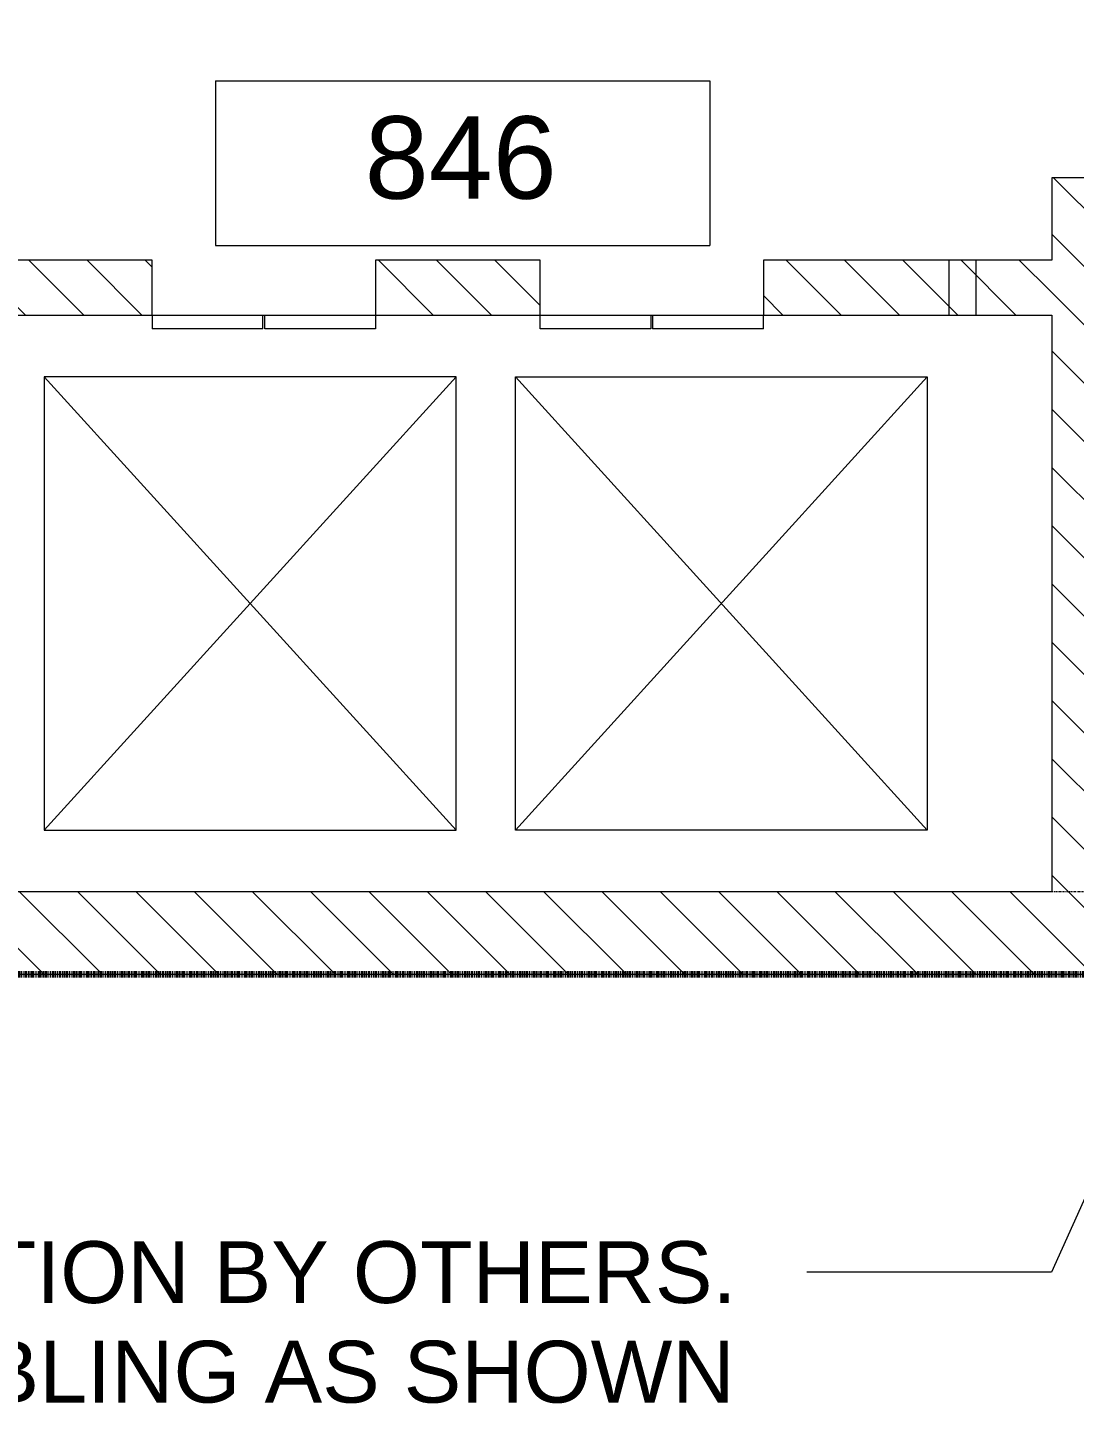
# Model space of a CAD drawing. Header units: inches. Extents: x -1205 to 1409, y -1117 to 895.
# Drawn here: x -297.4 to -144.9, y -1116.6 to -916.2 of the extents above; entities that cross this region are included whole.
import ezdxf

# ---------------------------------------------------------------- set-up
doc = ezdxf.new("R2010")
doc.units = ezdxf.units.IN
doc.header["$MEASUREMENT"] = 0
for name, pattern in [('Double Dash 3_8_', [1, 0.375, -0.125, 0.125, -0.125, 0.125, -0.125]), ('Double Dash 3_8__2_', [1, 0.375, -0.125, 0.125, -0.125, 0.125, -0.125]), ('Grid Line 1_4_', [0.4375, 0.25, -0.0625, 0.0625, -0.0625])]:
    doc.linetypes.add(name, pattern=pattern)
for name, color, linetype, lineweight in [('A-AREA-IDEN', 2, 'Continuous', 9), ('A-DETL', 90, 'Continuous', 13), ('A-DETL-THIN', 151, 'Continuous', 13), ('A-FLOR', 192, 'Continuous', 13), ('A-WALL', 113, 'Continuous', 13), ('A-WALL-PATT', 111, 'Continuous', 13), ('C-PROP-LINE', 91, 'Double Dash 3_8_', 20), ('G-ANNO-TEXT', 231, 'Continuous', 9), ('Q-SPCQ', 91, 'Continuous', 13), ('S-GRID', 1, 'Continuous', 9)]:
    doc.layers.add(name, color=color, linetype=linetype, lineweight=lineweight)
doc.styles.add('Arial_3', font='arial.ttf', dxfattribs={"height": 9})
doc.styles.add('Arial_5', font='arial.ttf', dxfattribs={"height": 12})
pattern_1 = [(135, (0, 0), (-4.24264, -4.24264), [])]

# ---------------------------------------------------------------- blocks, each defined once
blk = doc.blocks.new('Elevator Door-Center - 32_ x 84_-987166-8TH FLOOR TELECOM PLAN')
at = {"layer": 'Q-SPCQ', "lineweight": 9}
for p, q in [((-20.15, -4), (-4.03, -4)), ((-20.15, -4), (-20.15, -6)), ((-4.03, -6), (-4.03, -4)), ((-3.78, -4), (12.35, -4)), ((-3.78, -6), (-3.78, -4)), ((12.35, -4), (12.35, -6)), ((-4.03, -6), (-20.15, -6)), ((12.35, -6), (-3.78, -6))]:
    blk.add_line(p, q, dxfattribs=at)
blk = doc.blocks.new('Elevator Door-Center - 32_ x 84_-987215-8TH FLOOR TELECOM PLAN')
at = {"layer": 'Q-SPCQ', "lineweight": 9}
for p, q in [((-20.15, 6), (-4.03, 6)), ((-20.15, 6), (-20.15, 4)), ((-4.03, 4), (-4.03, 6)), ((-3.78, 6), (12.35, 6)), ((-3.78, 4), (-3.78, 6)), ((12.35, 6), (12.35, 4)), ((-4.03, 4), (-20.15, 4)), ((12.35, 4), (-3.78, 4))]:
    blk.add_line(p, q, dxfattribs=at)
blk = doc.blocks.new('Family - ___-851313-8TH FLOOR TELECOM PLAN')
at = {"layer": 'C-PROP-LINE', "color": 133, "linetype": 'Double Dash 3_8__2_'}
blk.add_line((-889.89, -1054.12), (389.27, -1054.12), dxfattribs=at)
blk = doc.blocks.new('18433_1 - AEO NY - CENTRAL_rvt-1-8TH FLOOR TELECOM PLAN')
at = {"layer": 'A-WALL-PATT', "lineweight": 9}
h = blk.add_hatch(dxfattribs=at)
h.set_pattern_fill('FP_1', color=53, style=0, pattern_type=2)
h.set_pattern_definition(pattern_1)
h.paths.add_polyline_path([(-140.23, -1042.12), (-140.23, -938.12), (-148.23, -938.12), (-148.23, -1042.12)], flags=0)
h = blk.add_hatch(dxfattribs=at)
h.set_pattern_fill('FP_1', color=53, style=0, pattern_type=2)
h.set_pattern_definition(pattern_1)
h.paths.add_polyline_path([(-159.23, -958.12), (-159.23, -950.12), (-190.23, -950.12), (-190.23, -958.12), (-163.23, -958.12)], flags=0)
h.paths.add_polyline_path([(-222.73, -958.12), (-222.73, -950.12), (-246.73, -950.12), (-246.73, -958.12)], flags=0)
h.paths.add_polyline_path([(-279.23, -958.12), (-279.23, -950.12), (-329.1, -950.12), (-329.1, -958.12), (-307.56, -958.12)], flags=0)
h = blk.add_hatch(dxfattribs=at)
h.set_pattern_fill('FP_1', color=53, style=0, pattern_type=2)
h.set_pattern_definition(pattern_1)
h.paths.add_polyline_path([(-148.23, -958.12), (-148.23, -950.12), (-163.23, -950.12), (-163.23, -958.12), (-159.23, -958.12)], flags=0)
h = blk.add_hatch(dxfattribs=at)
h.set_pattern_fill('FP_1', color=53, style=0, pattern_type=2)
h.set_pattern_definition(pattern_1)
h.paths.add_polyline_path([(304.4, -1054.12), (304.4, -1042.12), (138.9, -1042.12), (138.9, -1048.62), (110.9, -1048.62), (110.9, -1042.12), (-75.23, -1042.12), (-75.23, -1048.62), (-99.23, -1048.62), (-99.23, -1042.12), (-332.82, -1042.12), (-332.82, -1043.12), (-356.82, -1043.12), (-356.82, -1042.12), (-575.1, -1042.12), (-575.1, -1043.12), (-599.1, -1043.12), (-599.1, -1042.12), (-789.98, -1042.12), (-789.98, -1048.62), (-817.98, -1048.62), (-817.98, -1042.12), (-892.39, -1042.12), (-892.39, -1054.12), (267, -1054.12)], flags=0)
at = {"layer": 'A-DETL-THIN', "color": 53, "lineweight": 9}
for p, q in [((-234.98, -967.12), (-294.98, -967.12)), ((-294.98, -967.12), (-294.98, -1033.12)), ((-294.98, -967.12), (-234.98, -1033.12)), ((-234.98, -967.12), (-294.98, -1033.12)), ((-234.98, -1033.12), (-234.98, -967.12)), ((-226.35, -967.12), (-166.35, -967.12)), ((-226.35, -1033.12), (-226.35, -967.12)), ((-166.35, -967.12), (-226.35, -1033.12)), ((-226.35, -967.12), (-166.35, -1033.12)), ((-166.35, -967.12), (-166.35, -1033.12)), ((-294.98, -1033.12), (-234.98, -1033.12)), ((-166.35, -1033.12), (-226.35, -1033.12))]:
    blk.add_line(p, q, dxfattribs=at)
at = {"layer": 'A-FLOR', "color": 53, "lineweight": 9}
for p, q in [((-263.1, -958.12), (-262.85, -958.12)), ((-206.6, -958.12), (-206.35, -958.12))]:
    blk.add_line(p, q, dxfattribs=at)
at = {"layer": 'A-WALL', "color": 133, "lineweight": 20}
for p, q in [((-148.23, -938.12), (-148.23, -950.12)), ((-140.23, -938.12), (-148.23, -938.12)), ((-279.23, -950.12), (-329.1, -950.12)), ((-279.23, -958.12), (-279.23, -950.12)), ((-222.73, -950.12), (-246.73, -950.12)), ((-246.73, -950.12), (-246.73, -958.12)), ((-222.73, -958.12), (-222.73, -950.12)), ((-163.23, -950.12), (-190.23, -950.12)), ((-190.23, -950.12), (-190.23, -958.12)), ((-163.23, -950.12), (-163.23, -958.12)), ((-159.23, -958.12), (-159.23, -950.12)), ((-148.23, -950.12), (-159.23, -950.12)), ((-321.1, -958.12), (-279.23, -958.12)), ((-246.73, -958.12), (-222.73, -958.12)), ((-190.23, -958.12), (-163.23, -958.12)), ((-159.23, -958.12), (-148.23, -958.12)), ((-148.23, -958.12), (-148.23, -1042.12)), ((-148.23, -1042.12), (-321.1, -1042.12)), ((-892.39, -1054.12), (304.4, -1054.12))]:
    blk.add_line(p, q, dxfattribs=at)
at = {"layer": 'A-WALL', "color": 253}
for p, q in [((-159.23, -950.12), (-163.23, -950.12)), ((-163.23, -958.12), (-159.23, -958.12))]:
    blk.add_line(p, q, dxfattribs=at)
at = {"layer": 'A-WALL', "color": 53, "lineweight": 9}
for p, q in [((-159.23, -950.12), (-163.23, -950.12)), ((-163.23, -958.12), (-159.23, -958.12))]:
    blk.add_line(p, q, dxfattribs=at)
at = {"layer": 'S-GRID', "linetype": 'Grid Line 1_4_'}
blk.add_line((444.9, -1042.12), (-904.42, -1042.12), dxfattribs=at)
at = {"color": 133, "linetype": 'Double Dash 3_8__2_', "lineweight": 20}
blk.add_blockref('Family - ___-851313-8TH FLOOR TELECOM PLAN', (0, 0), dxfattribs=at)
at = {"color": 53, "lineweight": 9}
blk.add_blockref('Elevator Door-Center - 32_ x 84_-987166-8TH FLOOR TELECOM PLAN', (-259.07, -954.12), dxfattribs=at)
at = {"color": 53, "lineweight": 9, "rotation": 180}
blk.add_blockref('Elevator Door-Center - 32_ x 84_-987215-8TH FLOOR TELECOM PLAN', (-210.38, -954.12), dxfattribs=at)
blk = doc.blocks.new('Room Tag - Room Tag-84095-8TH FLOOR TELECOM PLAN')
at = {"layer": 'A-AREA-IDEN'}
for p, q in [((-0.375, -0.0625), (-0.375, -0.3125)), ((-0.375, -0.0625), (0.375, -0.0625)), ((0.375, -0.0625), (0.375, -0.3125)), ((-0.375, -0.3125), (0.375, -0.3125))]:
    blk.add_line(p, q, dxfattribs=at)

msp = doc.modelspace()

# ---------------------------------------------------------------- block references
at = {"lineweight": 5}
msp.add_blockref('18433_1 - AEO NY - CENTRAL_rvt-1-8TH FLOOR TELECOM PLAN', (0, 0), dxfattribs=at)

# ---------------------------------------------------------------- next in the draw order: linework, layer by layer
at = {"layer": 'A-DETL', "linetype": 'Double Dash 3_8_', "lineweight": 140}
msp.add_line((-896.85, -1054.12), (304.4, -1054.12), dxfattribs=at)
at = {"layer": 'G-ANNO-TEXT', "color": 7}
for p, q in [((-37.94, -852.12), (-148.27, -1097.5)), ((-148.27, -1097.5), (-183.89, -1097.5))]:
    msp.add_line(p, q, dxfattribs=at)

# ---------------------------------------------------------------- next in the draw order: block references
at = {"layer": 'A-AREA-IDEN', "xscale": 95.99999999999994, "yscale": 95.99999999999994, "zscale": 95.99999999999994}
msp.add_blockref('Room Tag - Room Tag-84095-8TH FLOOR TELECOM PLAN', (-234.01, -918), dxfattribs=at)

# ---------------------------------------------------------------- next in the draw order: texts
at = {"layer": 'A-AREA-IDEN', "insert": (-248.29, -929.17), "char_height": 12, "width": 33.633, "attachment_point": 1, "style": 'Arial_5'}
msp.add_mtext('846', dxfattribs=at)
at = {"layer": 'G-ANNO-TEXT', "color": 7, "char_height": 9, "attachment_point": 1, "style": 'Arial_3'}
for s, insert, width in [('FLOOR BOX LOCATION BY OTHERS.', (-414.88, -1093), 270.579), ('PROVIDE CABLING AS SHOWN', (-381.63, -1107.5), 230.28)]:
    msp.add_mtext(s, dxfattribs=dict(at, insert=insert, width=width))

doc.saveas('drawing.dxf')
